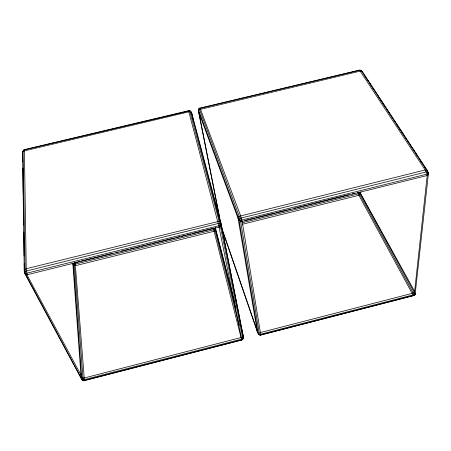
<?xml version="1.0" encoding="UTF-8"?>
<svg xmlns="http://www.w3.org/2000/svg" width="451" height="451" viewBox="0 0 451 451"><rect width="100%" height="100%" fill="white"/><g stroke="black" fill="none" stroke-linecap="round" stroke-linejoin="round"><path stroke-width="0.68" d="M360.885 191.934L360.597 194.15L358.911 195.306L242.238 224.277M74.59 262.612L74.471 265.729L83.114 379.894L241.527 339.163L241.809 339.992L84.066 380.729L82.837 380.672L81.535 379.167L24.681 273.329L24.219 270.324L22.55 152.393L23.435 150.324L24.726 149.569L188.535 110.681L189.719 110.833L190.598 111.29L191.743 113.235L220.866 222.715L243.123 335.51L243.331 337.416L242.762 339.372L241.809 339.992L218.769 225.596L188.535 110.681L188.642 111.341M199.021 109.227L199.077 108.697L198.564 109.396L198.547 111.617L238.083 218.447L239.081 220.184L240.58 221.272L242.176 221.413L427.255 175.501L428.32 174.712L428.45 173.24L427.373 170.489L362.39 71.641L360.597 70.255L359.013 70.204L199.438 108.229L198.564 109.396L198.547 111.617L220.466 222.411M415.241 293.049L414.914 294.92L413.877 295.552L260.808 335.082C258.97 335.397 257.972 333.193 257.358 331.835L221.554 227.913M427.244 174.999L414.215 295.253L413.877 295.552L412.146 293.381L358.911 195.306L357.733 192.487L358.218 192.267L359.881 194.866L414.463 295.304L260.847 334.862L259.731 334.992L258.237 333.565L239.081 220.184L239.261 219.203L240.05 218.312L426.268 171.932L427.435 171.893L428.236 172.372L428.32 174.712M242.52 338.74L242.379 339.744L83.745 380.593L82.837 380.672L81.535 379.167L81.248 377.921M427.898 172.079L428.45 173.24L415.106 294.503L414.215 295.253L414.914 294.92L414.903 293.77L413.116 294.864L260.481 334.276L260.808 335.082L242.176 221.413L239.199 216.294L199.179 108.59L359.61 70.255L425.107 169.982L427.058 173.956L427.255 175.501L427.728 173.934L427.435 171.893L426.454 169.937L361.567 71.083L360.597 70.255L359.013 70.204M73.947 262.927L73.502 265.419L81.732 377.171M24.185 149.839L22.939 151.108M199.179 108.59L199.438 108.229M427.255 175.501L428.191 174.21L427.728 173.934L241.144 220.195L240.58 221.272L259.511 334.676L260.847 334.862L260.204 335.144L259.432 334.371M24.726 149.569L23.435 150.324L23.119 151.485L25.177 271.547L84.066 380.729L84.23 377.994L75.142 262.578M83.412 380.796L83.745 380.593L82.499 380.379L25.724 274.558L24.681 273.329L24.219 270.324L24.918 269.337L26.254 268.711L219.085 221.272L220.28 221.774L220.866 222.715L243.331 337.416L242.762 339.372L241.804 339.778L242.847 338.977L220.409 226.272L219.513 225.556L26.682 273.216L26.011 273.531L25.724 274.558L27.19 274.744L219.13 227.129L220.409 226.272L221.046 224.654L220.539 223.843L191.224 112.316L190.209 111.792L188.98 111.803L24.219 150.938L23.119 151.485L22.55 152.393L22.775 161.853M241.527 339.163L241.048 337.528L84.23 377.994L81.789 377.87M259.945 332.658L412.146 293.381L414.204 292.118L414.593 291.284L359.915 192.205L359.684 192.904L358.229 193.907L241.775 222.805M75.819 262.409L79.906 261.4M81.265 261.061L112.575 253.293M115.975 252.447L118.021 251.946M121.42 251.1L123.461 250.593M124.826 250.254L128.907 249.245M130.271 248.907L134.353 247.892M135.717 247.554L139.799 246.539M141.157 246.201L145.245 245.192M146.603 244.854L150.69 243.839M152.049 243.501L156.136 242.491M157.495 242.153L174.509 237.931M175.873 237.592L179.955 236.583M181.319 236.245L185.4 235.23M186.759 234.892L190.846 233.877M192.205 233.545L196.292 232.53M197.651 232.192L212.624 228.477M244.882 220.477L248.986 219.457M250.35 219.118L254.454 218.104M255.824 217.765L274.293 213.182M275.657 212.844L287.287 209.957M288.657 209.619L290.709 209.112M294.125 208.261L296.177 207.753M297.547 207.415L301.651 206.395M303.016 206.056L307.12 205.042M308.49 204.698L312.594 203.683M313.964 203.345L345.421 195.537M346.791 195.198L348.843 194.691M352.265 193.84L354.317 193.332M189.149 110.67L190.598 111.29L191.743 113.235L193.028 119.414M191.044 112.079L189.651 110.935M359.582 70.204L359.994 70.48M358.945 192.239L360.597 194.15L414.672 293.218M199.996 107.958L240.575 215.657L242.176 221.413L240.687 220.702L239.261 219.203L238.286 217.314L198.665 110.546L199.381 109.61L360.428 71.078L361.567 71.083L362.39 71.641L362.683 72.6M214.405 228.088L215.674 230.123L235.602 307.712M258.615 334.112L257.358 331.835L238.083 218.447L238.286 217.314L239.199 216.294L425.107 169.982L426.454 169.937L427.373 170.489L427.621 171.498L426.849 170.32M364.617 75.542L365.772 77.307M366.934 79.072L368.478 81.428M369.64 83.193L371.184 85.549M372.346 87.314L373.89 89.67M375.052 91.435L376.596 93.791M377.369 94.969L379.302 97.912M380.075 99.09L382.008 102.033M382.781 103.211L384.714 106.154M386.259 108.511L390.126 114.396M391.288 116.161L392.832 118.517M393.994 120.282L395.538 122.638M396.7 124.403L398.244 126.759M399.017 127.932L400.95 130.88M401.723 132.053L403.656 135.001M405.201 137.352L406.362 139.117M407.907 141.473L409.068 143.238M410.23 145.008L411.774 147.359M412.936 149.129L414.48 151.48M415.642 153.25L417.186 155.601M419.12 158.543L419.892 159.722M420.665 160.9L422.598 163.843M424.143 166.199L425.304 167.964M213.78 228.093L215.054 230.827L239.233 325.464M72.053 262.882L73.502 265.419L75.565 265.662L214.107 231.262L215.674 230.123L215.364 227.281M222.653 230.562L257.792 332.466M361.307 70.739L361.561 71.568M213.306 228.307L241.048 337.528M234.712 302.841L215.792 229.345L215.15 228.116L215.048 228.792L213.689 229.773L75.413 264.089L73.626 263.88L73.124 263.345L72.921 264.805L81.056 376.596M241.544 329.382L243.123 335.51L243.174 338.098M220.736 223.786L221.013 225.162M198.463 110.32L219.254 215.555M22.866 168.172L23.232 193.451M23.322 199.77L23.683 225.049M23.785 232.073L24.123 255.948M24.236 263.672L24.348 271.395M24.382 149.85L26.254 268.711L27.19 274.744L25.656 274.022L24.568 272.404L25.177 271.547L26.338 271.006L218.211 223.476L220.539 223.843L220.116 225.804L219.13 227.129L219.513 225.556L219.085 221.272L189.719 110.833L24.382 149.85"/></g></svg>
